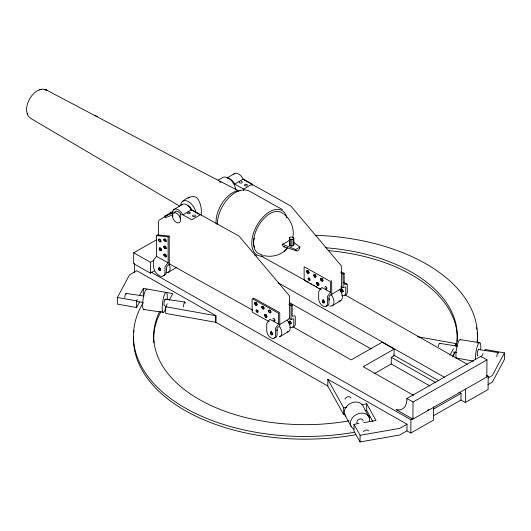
<?xml version="1.0" encoding="UTF-8"?>
<svg xmlns="http://www.w3.org/2000/svg" width="531" height="531" viewBox="0 0 531 531"><rect width="100%" height="100%" fill="white"/><g stroke="black" fill="none" stroke-linecap="round" stroke-linejoin="round"><path stroke-width="0.8" d="M243.676 190.702L243.676 189.089L252.125 184.051L243.225 179.06A8.297 4.865 59.2 0 0 233.607 174.281M252.125 185.671L252.125 184.051M167.278 303.818L165.718 306.739L165.659 313.396L215.818 322.297L215.878 315.64L136.779 270.71L129.518 274.859L117.417 297.453L117.364 304.11L136.593 307.549L139.573 301.973M156.685 239.693L133.732 252.789L133.639 263.648L150.346 273.14L154.647 270.684M134.316 272.854L134.403 263.462M136.593 307.549L136.653 300.891L137.396 299.504M143.304 295.01L143.363 288.353L172.748 293.61L169.23 300.174M150.346 273.14L150.439 262.281L154.023 260.236M215.725 322.35L215.878 315.64M345.203 414.193L343.61 414.472L327.76 385.991L327.919 379.28L407.012 424.203L406.958 430.86L399.69 435.008L360.031 441.945L353.945 431.006L354.004 424.349L358.896 423.492M343.61 414.472L343.67 407.815L327.819 379.333M360.031 441.945L360.091 435.294L354.004 424.349M372.855 421.581L366.655 410.436L366.715 403.786L361.943 404.615M374.109 373.758L391.241 363.974L391.301 357.323L394.075 355.737L394.135 349.086L382.108 342.256L351.183 359.899L292.913 326.804M406.958 430.86L410.802 433.044L410.921 419.736L413.762 418.116M486.967 359.832L480.801 356.328L406.865 398.522A20.39 11.987 60.3 0 1 396.073 409.574L412.886 419.125L413.038 402.027L486.967 359.832L486.814 376.937M433.668 406.753L433.555 420.061L410.802 433.044M456.129 346.584L456.156 343.623L417.393 336.687M433.256 415.853L460.981 400.029L461.041 393.371L458.884 392.15M460.981 400.029L465.335 402.498L465.455 389.19M486.761 375.39L488.201 376.207L488.082 389.515L465.335 402.498M484.478 350.858L485.221 349.464L504.45 352.909L504.39 359.56L492.297 382.161L488.016 384.603M292.694 237.928C294.771 228.888 290.842 219.144 283.388 213.727M289.408 238.538L289.521 237.642L290.603 236.992L293.444 237.397L293.869 238.26L293.889 244.884L293.258 245.7L291.851 246.099L290.344 245.88L289.428 245.156L289.408 238.538L290.324 239.262L291.831 239.474L293.238 239.083L293.869 238.26M289.428 245.156L289.521 237.642M201.083 214.929C201.899 209.898 200.937 204.521 198.561 200.028C194.877 193.251 186.567 197.884 182.418 201.501M172.854 215.221L172.787 216.515M293.331 242.103L299.909 247.048L299.511 248.747L298.455 250.28L297.154 251.057L283.594 246.649M306.666 271.547L307.097 270.657L308.312 270.89L309.069 272.496L308.863 273.107L307.336 272.967L306.666 271.547L307.097 270.657M307.934 273.299L308.597 272.635L308.411 271.885L307.33 270.876L306.845 271.002M316.476 283.614L316.921 282.691L318.169 282.937L318.952 284.589L318.739 285.22L317.166 285.067L316.476 283.614L316.921 282.691M316.662 283.063L317.77 283.275L318.268 285.28L318.739 285.22M320.505 279.273L320.943 278.344L322.198 278.589L322.974 280.242L322.768 280.872L321.189 280.72L320.505 279.273L320.943 278.344M321.799 281.065L322.29 280.939L322.284 279.618L321.182 278.583L320.691 278.715M324.746 287.152L325.49 286.395L326.704 287.53L326.718 288.983L325.503 288.751M324.295 301.362L324.302 302.909L323.014 302.663L322.43 301.854L322.423 300.307L323.472 299.676M340.57 289.953L340.789 289.295L342.083 289.548L342.893 291.26L342.097 292.063L341.38 291.658L340.57 289.953L342.09 289.037L342.9 290.749L343.623 291.154M160.681 241.884L161.132 241.107L160.269 239.275L158.875 239.016L158.437 240.171L159.698 241.904L160.355 241.233L160.17 240.49L159.692 239.833L158.623 239.634M159.108 248.906L159.546 247.977L160.8 248.216L161.583 249.869L161.371 250.499L160.402 250.698L159.293 249.676L159.546 247.977M165.931 241.552L166.382 240.795L165.546 239.036L164.212 238.791L163.787 239.919L164.975 241.565L165.606 240.928L165.426 240.224L163.96 239.408M160.402 250.698L161.085 250.008L160.893 249.238L160.395 248.554L159.293 248.349M163.807 246.782L164.198 245.953L165.579 246.205L166.435 248.017L165.984 248.787M158.284 268.44L159.081 267.631L159.798 268.029L160.608 269.735L160.389 270.392L159.088 270.146L158.284 268.44L159.798 267.538M166.117 256.865L166.575 256.068L165.692 254.196L164.265 253.931L163.827 255.099L165.121 256.885L165.798 256.194L165.606 255.431L164.504 254.415L164.013 254.548M254.668 303.413L255.099 302.524L256.32 302.75L257.077 304.349L256.871 304.967L255.942 305.166L254.853 304.163L255.099 302.524M255.942 305.166L256.606 304.489L256.42 303.739L255.935 303.068L254.853 302.869M264.498 315.46L264.936 314.538L266.197 314.77L266.98 316.423L266.768 317.053L265.188 316.914L264.498 315.46L264.936 314.538M265.799 317.253L266.482 316.562L266.29 315.792L265.792 315.109L264.684 314.903M268.547 311.06L268.985 310.131L270.246 310.37L270.81 311.146L270.817 312.653L269.848 312.852L268.739 311.83L268.985 310.131M269.848 312.852L270.531 312.162L270.339 311.392L269.841 310.708L268.739 310.502M272.788 318.945L273.538 318.188L274.759 319.31L274.766 320.77L273.545 320.545M272.337 333.176L272.562 334.079L271.759 334.895L270.458 333.687L270.458 332.134L271.5 331.51M288.545 321.872L289.349 321.056L290.649 322.264L290.875 323.173L290.072 323.99L289.355 323.585L288.545 321.872L290.065 320.97L290.875 322.682L291.592 323.08M254.462 238.067C253.101 240.888 253.181 244.353 254.488 247.187M257.767 312.201L258.219 311.518L257.98 310.635L256.692 309.666L256.088 310.17M261.816 306.918L262.865 306.812L263.422 307.489L263.429 308.869L263.841 308.796L264.086 308.166L263.21 306.5L262.042 306.619L261.816 307.655L262.872 308.923L263.841 308.796M274.759 319.31L274.275 319.463L274.281 320.877L274.766 320.77M309.772 280.315L310.223 279.631L309.381 278.025L308.697 277.779L308.093 278.277M313.788 275.091L314.83 274.992L315.613 276.485L315.394 277.043L315.812 276.976L315.806 275.436L315.182 274.68L314.02 274.792L313.794 275.821L314.843 277.096L315.812 276.976M326.704 287.53L326.22 287.683L326.226 289.09L326.718 288.983M139.633 295.322L143.363 288.353M449.903 355.292L453.421 348.728M454.981 345.814L456.156 343.623M452.578 356.845L455.313 351.734M481.119 357.131L482.984 353.646M504.45 352.909L492.356 375.503L488.075 377.946M169.197 236.096L157.581 234.894L156.453 235.565L156.519 256.334L153.944 259.526A1.62 0.923 -60.9 0 0 153.359 261.04L153.373 265.839A8.098 4.746 59.2 0 0 159.207 275.689A8.098 4.746 59.2 0 0 165.002 272.297L164.982 267.498A1.62 0.923 -60.9 0 1 165.566 265.985L168.148 262.799L168.068 236.766L169.197 236.096L169.276 264.232L167.504 265.872A1.62 0.923 -60.9 0 0 166.502 267.783L166.515 271.394A8.098 4.746 59.2 0 1 163.13 275.529M278.642 324.175L276.034 327.395A1.62 0.923 -60.9 0 0 275.45 328.915L275.47 335.692A5.668 3.325 59.2 0 1 271.414 338.068A8.23 4.825 59.2 0 1 270.83 337.743A5.668 3.325 59.2 0 1 266.748 330.853L266.728 324.069A1.62 0.923 -60.9 0 1 267.312 322.549L269.927 319.33L278.642 324.175L278.616 313.947A0.81 0.478 59.2 0 0 278.032 312.965L252.683 298.88A0.81 0.478 59.2 0 0 252.106 299.219L252.139 311.485A0.81 0.478 59.2 0 0 252.723 312.467L269.217 321.633M330.587 292.402L327.972 295.628A1.62 0.923 -60.6 0 0 327.388 297.141L327.421 303.891A5.668 3.292 59.1 0 1 323.386 306.221A8.23 4.786 59.1 0 1 322.808 305.896A5.668 3.292 59.1 0 1 318.726 298.999L318.693 292.249A1.62 0.923 -60.6 0 1 319.277 290.736L321.892 287.51L330.587 292.402L330.534 282.226A0.81 0.471 59.1 0 0 329.95 281.238L304.681 267.013A0.81 0.471 59.1 0 0 304.104 267.345L304.163 279.552A0.81 0.471 59.1 0 0 304.748 280.534L321.195 289.793M314.199 274.766L314.478 274.427M262.228 306.586L262.506 306.248M180.633 214.464L180.142 215.533L180.321 216.913A5.748 3.372 59.2 0 1 180.699 218.719M159.785 248.209L160.103 247.824M265.181 314.77L265.5 314.385M269.23 310.363L269.549 309.978M317.16 282.93L317.478 282.545M321.182 278.583L321.501 278.198M255.338 302.736L255.643 302.378M307.33 270.876L307.635 270.511M265.533 255.942C273.664 257.283 282.638 254.449 287.656 247.731M284.384 251.329L286.667 248.82M313.794 275.821L314.02 274.792M261.816 307.655L262.042 306.619M262.865 306.812L263.21 306.5M314.83 274.992L315.182 274.68M158.729 220.438L167.537 215.082M158.477 239.853L158.716 240.795M163.827 239.6L164.046 240.503M163.867 254.787L164.106 255.75M321.793 278.928L322.198 278.589M317.77 283.275L318.169 282.937M160.395 248.554L160.8 248.216M269.841 310.708L270.246 310.37M265.792 315.109L266.197 314.77M255.935 303.068L256.32 302.75M307.927 271.208L308.312 270.89M320.697 280.036L320.731 278.974M268.739 311.83L268.772 310.768M159.293 249.676L159.333 248.614M306.852 272.297L306.891 271.268M169.728 213.449C169.104 214.132 173.119 212.028 172.197 212.161M188.12 198.242L189.461 197.266M254.853 304.163L254.893 303.141M164.039 247.711L163.966 246.643M340.929 286.455L343.072 287.663L342.999 274.029L344.134 273.352L341.274 271.739M343.072 287.663L345.057 286.879A1.62 0.923 -60.6 0 1 345.761 287.676L345.787 292.886A5.668 3.292 59.1 0 1 343.006 295.701A8.23 4.786 59.1 0 1 341.758 295.216M322.204 300.958L323.777 300.015M322.43 301.854L324.003 300.911M340.796 290.855L342.316 289.939M323.014 302.663L324.587 301.714L323.718 300.559L322.423 300.307M341.38 291.658L342.9 290.749M323.724 303.062L324.78 302.438M342.097 292.063L343.112 291.459M173.776 209.579L182.226 204.548M227.082 177.985L234.125 173.79M170.006 212.433L170.59 212.095M172.621 214.836L165.48 217.67L164.743 216.256L170.378 212.898M171.785 212.061L173.192 211.219M182.876 214.843L191.326 209.805L200.227 214.79L191.777 219.821L182.876 214.843A8.297 4.865 59.2 0 0 176.246 209.048A8.297 4.865 59.2 0 0 172.303 213.25L164.743 216.256M227.746 178.257A8.297 4.865 59.2 0 1 234.768 184.098L243.225 179.06M158.504 269.343L160.023 268.44L160.601 269.244L159.088 270.146M159.811 270.544L160.82 269.947M168.247 272.357L176.697 267.325A8.098 4.746 59.2 0 1 175.582 267.617M289.561 240.078A23.477 13.507 -0.2 0 1 282.452 244.154L295.687 249.563L299.909 247.048M288.93 318.315L291.081 319.509L291.041 305.81L292.169 305.139L289.302 303.546M291.081 319.509L293.059 318.739A1.62 0.923 -60.9 0 1 293.762 319.549L293.782 324.786A5.668 3.325 59.2 0 1 290.981 327.627A8.23 4.825 59.2 0 1 289.727 327.156M270.239 332.791L271.806 331.848M270.458 333.687L272.031 332.751M288.771 322.782L290.284 321.872M271.042 334.49L272.615 333.554L271.753 332.373L270.458 332.134M289.355 323.585L290.875 322.682M271.759 334.895L272.808 334.271M290.072 323.99L291.088 323.386M279.917 336.687L288.373 331.656M332.081 305.803L340.53 300.765M218.228 180.142L222.097 177.858A10.925 6.405 59.2 0 1 230.268 179.558A10.925 6.405 59.2 0 1 235.897 190.018M327.76 385.991L215.818 322.297M394.135 349.086L363.211 366.735L413.536 395.316M427.269 410.403L428.696 409.593M412.886 419.125L488.201 376.207M407.012 424.203L399.75 428.351L360.091 435.294M433.316 409.195L461.041 393.371M315.387 275.675L315.806 275.436M263.422 307.489L263.841 307.257M308.411 271.885L308.856 271.646M256.42 303.739L256.865 303.506M160.893 249.238L161.364 248.993M322.284 279.618L322.755 279.372M318.261 283.966L318.733 283.713M270.339 311.392L270.81 311.146M266.29 315.792L266.761 315.547M159.32 241.632L160.9 241.811M164.643 248.541L166.203 248.714M314.206 276.611L315.195 277.036L314.843 277.096M262.234 308.445L263.223 308.863L262.872 308.923M309.195 280.368L309.991 280.242M257.19 312.261L257.986 312.128M165.353 241.711L166.157 241.472M165.493 257.031L166.336 256.785M307.336 272.967L308.325 273.246M315.613 276.485L316.058 276.346M255.345 304.834L256.327 305.119M263.641 308.299L264.086 308.166M308.597 272.635L309.069 272.496M326.452 288.512L326.917 288.373M321.189 280.72L322.204 281.018M317.166 285.067L318.182 285.366L317.777 285.412M256.606 304.489L257.077 304.349M274.5 320.299L274.972 320.16M159.791 250.36L160.807 250.652M269.237 312.513L270.252 312.805M265.188 316.914L266.204 317.206M322.476 280.381L322.974 280.242M318.454 284.729L318.952 284.589M161.085 250.008L161.583 249.869M270.531 312.162L271.029 312.022M266.482 316.562L266.98 316.423M39.48 89.819L42.54 89.055L47 90.323L182.883 162.035L238.738 190.941M240.065 190.47L243.975 189.753L248.15 190.45L282.499 209.599M343.67 407.815L346.849 407.257M365.062 410.715L366.655 410.436M363.788 422.636L376.014 420.499L366.715 403.786M308.418 273.173L308.863 273.107M256.427 305.04L256.871 304.967M322.29 280.939L322.768 280.872M160.9 250.566L161.371 250.499M270.345 312.719L270.817 312.653M266.296 317.12L266.768 317.053M156.453 235.565L168.068 236.766M126.073 293.411L144.034 296.039M184.861 302.02L165.267 299.152A3.239 0.664 -81.7 0 0 163.999 302.876A3.239 0.664 -81.7 0 0 164.637 305.212M137.27 301.575L142.985 302.411M143.728 309.48L163.322 312.354M460.304 339.641L479.805 342.714M439.675 343.358L457.549 346.172M478.677 349.498L498.178 352.571M453.182 352.013L456.428 352.531M166.973 299.245L169.422 299.683M117.417 297.453L136.653 300.891M455.658 357.921L473.612 361.133M165.718 306.739L215.778 315.693M190.204 208.988L239.003 236.056L289.501 295.893L289.674 318.388M262.287 255.053L259.062 253.732A23.477 13.388 -60.9 0 1 253.639 244.884L253.626 240.251A23.477 13.388 -60.9 0 1 265.407 217.02A23.477 13.388 -60.9 0 1 282.678 213.402M219.456 181.721L220.956 182.452M95.089 115.453L97.352 116.601M261.239 256.055L308.85 282.505M310.29 283.308L311.73 284.105M313.177 284.908L314.617 285.711M316.058 286.514L317.505 287.311M318.945 288.114L320.385 288.917M254.322 254.681L256.466 255.869M288.891 304.615L291.041 305.81M156.519 256.334L168.148 262.799M169.05 263.701L252.723 310.184M243.298 179.511L250.446 183.494M251.88 184.29L290.802 205.975L341.3 265.812L341.473 288.306M234.768 184.098L243.676 189.089M340.856 272.821L342.999 274.029M343.597 282.24L346.935 284.118M344.904 294.818L467.32 364.346M278.231 282.85L444.573 377.329M393.451 354.98L438.752 380.714M391.301 357.323L435.719 382.552M289.236 302.478L371.109 348.98M391.241 363.974L429.931 385.951M406.865 398.522L413.038 402.027M133.732 252.789L150.439 262.281M150.97 272.084L410.921 419.736M179.684 206.121L31.375 118.771L28.521 116.541L27.187 113.919M190.782 209.194L191.591 210.196M369.158 417.306L363.138 406.202A10.122 7.905 -28.4 0 0 349.823 403.752A10.122 7.905 -28.4 0 0 345.834 416.384M345.104 415.335L351.124 426.439M293.889 244.884L293.464 244.021L293.444 237.397M295.687 249.563L296.092 250.785M344.134 273.352L344.188 284.344L346.57 284.058A1.62 0.923 -60.6 0 1 347.274 284.855L347.314 291.977A5.668 3.292 59.1 0 1 345.661 294.765M293.238 239.083L293.258 245.7M292.169 305.139L292.203 316.191L294.572 315.918A1.62 0.923 -60.9 0 1 295.276 316.728L295.296 323.877A5.668 3.325 59.2 0 1 293.63 326.698M291.831 239.474L291.851 246.099M290.324 239.262L290.344 245.88M158.404 221.248L158.444 235.133M331.085 280.56A0.81 0.471 59.1 0 1 331.669 281.549L331.729 294.413L330.09 295.395A1.62 0.923 -60.6 0 0 328.968 297.387L328.994 302.949A5.668 3.292 59.1 0 1 326.213 305.756M245.933 184.23A1.467 0.85 0 0 1 247.22 185.438A1.467 0.85 0 0 1 244.791 185.638A1.467 0.85 0 0 1 245.455 184.27M241.266 181.403A1.52 0.876 0 0 1 242.03 182.684A1.52 0.876 0 0 1 239.707 182.876A1.52 0.876 0 0 1 239.833 181.522M279.538 324.428A1.62 0.929 -0.2 0 0 280.255 324.182L289.269 318.812A1.62 0.929 -0.2 0 0 289.66 317.903M276.983 329.519A1.62 0.949 59.2 0 1 276.99 330.846M279.352 326.127A8.098 4.746 59.2 0 1 279.386 336.886M287.218 320.352A8.098 4.746 59.2 0 1 290.245 327.819A8.098 4.746 59.2 0 1 287.258 331.948M328.961 298.256A1.62 0.949 59.2 0 1 328.968 300.128M330.932 294.499A8.098 4.746 59.2 0 1 333.919 302.73A8.098 4.746 59.2 0 1 329.698 305.975M339.382 289.461A8.098 4.746 59.2 0 1 342.395 297.32A8.098 4.746 59.2 0 1 338.798 301.05M194.505 215.022A1.467 0.85 0 0 1 195.156 216.336A1.467 0.85 0 0 1 192.793 216.296A1.467 0.85 0 0 1 193.556 215.009M189.799 212.294A1.52 0.876 0 0 1 189.527 213.754A1.52 0.876 0 0 1 187.324 213.017A1.52 0.876 0 0 1 189.368 212.148M174.095 213.482A5.868 3.438 59.2 0 1 177.002 211.272A5.868 3.438 59.2 0 1 181.31 214.949M181.708 205.039A8.297 4.865 59.2 0 1 191.326 209.805M496.784 356.732A3.239 0.71 -81 0 1 497.613 353.102A3.239 0.71 -81 0 1 498.45 353.281M478 355.558A3.239 0.71 -81 0 1 477.382 352.757A3.239 0.71 -81 0 1 478.843 349.737M438.38 346.617A3.239 0.71 -81 0 1 439.834 343.59M456.056 357.549A10.122 2.224 -81.1 0 1 457.244 345.243A10.122 2.224 -81.1 0 1 460.623 339.913M475.451 359.547A10.122 2.224 -81 0 1 478.199 344.181A10.122 2.224 -81 0 1 480.747 349.206M253.227 298.548A0.81 0.478 59.2 0 1 253.811 298.21L279.16 312.294A0.81 0.478 59.2 0 1 279.744 313.277L279.777 326.2L278.144 327.176A1.62 0.923 -60.9 0 0 277.023 329.174L277.043 334.756A5.668 3.325 59.2 0 1 274.242 337.603M169.117 264.272A8.098 4.746 59.2 0 1 165.858 272.529M341.028 287.41A1.62 0.929 -0.2 0 1 341.068 288.731L332.054 294.101A1.62 0.929 -0.2 0 1 331.337 294.347M344.997 399.166A3.239 2.529 -28.5 0 1 347.958 396.723A3.239 2.529 -28.5 0 1 350.931 398.091M357.403 423.492A3.239 2.529 -28.5 0 1 359.122 419.205A3.239 2.529 -28.5 0 1 363.091 421.03M363.41 431.736A3.239 2.529 -28.4 0 1 368.614 430.794M353.911 429.108A10.122 7.905 -28.4 0 1 356.553 414.472A10.122 7.905 -28.4 0 1 369.543 421.189M183.527 307.011A3.239 0.664 -81.7 0 1 184.33 302.557A3.239 0.664 -81.7 0 1 185.146 303.4M165.42 299.384A3.239 0.664 -81.7 0 1 165.513 299.856M124.772 297.579A3.239 0.664 -81.7 0 1 125.542 293.948A3.239 0.664 -81.7 0 1 126.325 294.114M144.087 309.361A10.122 2.084 -81.7 0 1 143.111 299.006A10.122 2.084 -81.7 0 1 147.021 289.753M166.024 306.679A10.122 2.084 -81.7 0 1 162.307 309.971A10.122 2.084 -81.7 0 1 164.683 294.134A10.122 2.084 -81.7 0 1 167.199 298.834M27.851 114.663A15.034 8.569 -60.9 0 1 29.331 99.483A15.034 8.569 -60.9 0 1 41.325 89.527M180.626 205.47A10.925 6.405 59.2 0 1 187.941 201.395A10.925 6.405 59.2 0 1 196.118 212.991M187.941 205.67A5.715 3.352 59.2 0 1 191.512 209.194M264.856 255.637A25.501 14.536 -60.9 0 1 251.86 241.054A25.501 14.536 -60.9 0 1 268.387 212.533A25.501 14.536 -60.9 0 1 286.8 217.77M217.352 224.175A25.501 14.536 -60.9 0 1 240.523 190.496M284.835 246.888A5.456 3.133 -61.3 0 1 282.452 244.154M216.183 224.075A23.477 13.388 -60.9 0 1 223.066 201.826A23.477 13.388 -60.9 0 1 239.939 190.569M325.835 247.758A151.786 88.836 -0.1 0 1 456.189 346.073M454.217 353.248A151.786 88.836 -0.1 0 1 453.155 356.089M369.848 416.171A151.786 88.836 -0.1 0 1 368.348 416.583M348.986 420.864A151.786 88.836 -0.1 0 1 198.614 399.086A151.786 88.836 -0.1 0 1 159.672 311.339M328.324 250.612A151.786 88.85 -0.1 0 1 457.178 341.486M153.864 342.747A151.786 88.85 -0.1 0 1 153.724 339.84M153.711 338.386A151.786 88.85 -0.1 0 1 161.152 311.212M315.202 235.299A172.024 100.671 -0.1 0 1 477.13 342.03M354.622 432.221A172.024 100.671 -0.1 0 1 181.011 405.525A172.024 100.671 -0.1 0 1 143.091 302.843M477.216 332.293A172.024 100.704 -0.1 0 1 477.309 343.145M355.936 434.683A172.024 100.704 -0.1 0 1 133.5 336.919M133.825 332.273A172.024 100.704 -0.1 0 1 134.018 330.727M476.566 327.66A172.024 100.704 -0.1 0 1 476.825 329.207M163.946 246.563L164.424 248.481L165.48 248.681L165.48 247.413L164.418 246.437L163.946 246.563M257.449 311.644L256.851 312.128L256.354 311.757L256.028 310.569L256.845 310.489L257.449 311.644M309.454 279.764L309.281 280.202L308.358 279.864L308.033 278.682L308.843 278.609L309.454 279.764M45.712 89.726L44.558 89.294L47 90.323L45.712 89.726M172.376 214.743A5.715 3.352 59.2 0 0 177.898 222.927A5.715 3.352 59.2 0 0 179.02 215.566A5.715 3.352 59.2 0 0 172.376 214.743"/></g></svg>
